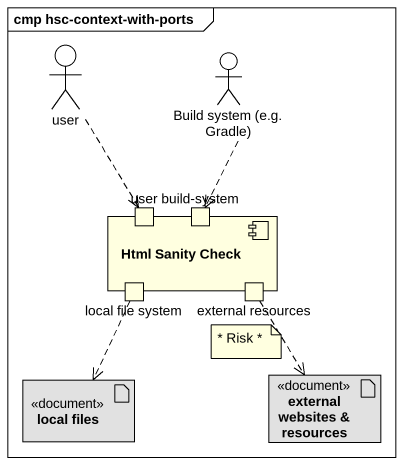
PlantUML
@startuml
mainframe cmp hsc-context-with-ports
actor user #FFFFFF
actor "Build system (e.g. Gradle)" as Build_system_e_g_Gradle #FFFFFF
component "Html Sanity Check" as Html_Sanity_Check #FFFFE0 {
  port "user" as user_2 #FFFFE0
  port "build-system" as build_system #FFFFE0
  port "local file system" as local_file_system #FFFFE0
  port "external resources" as external_resources #FFFFE0
}
artifact "local files" as local_files <<document>> #E1E1E1
artifact "external websites & resources" as external_websites_resources <<document>> #E1E1E1
user ..> user_2
Build_system_e_g_Gradle ..> build_system
local_file_system ..> local_files
external_resources ..> external_websites_resources
note as N1
  * Risk *
end note
@enduml
